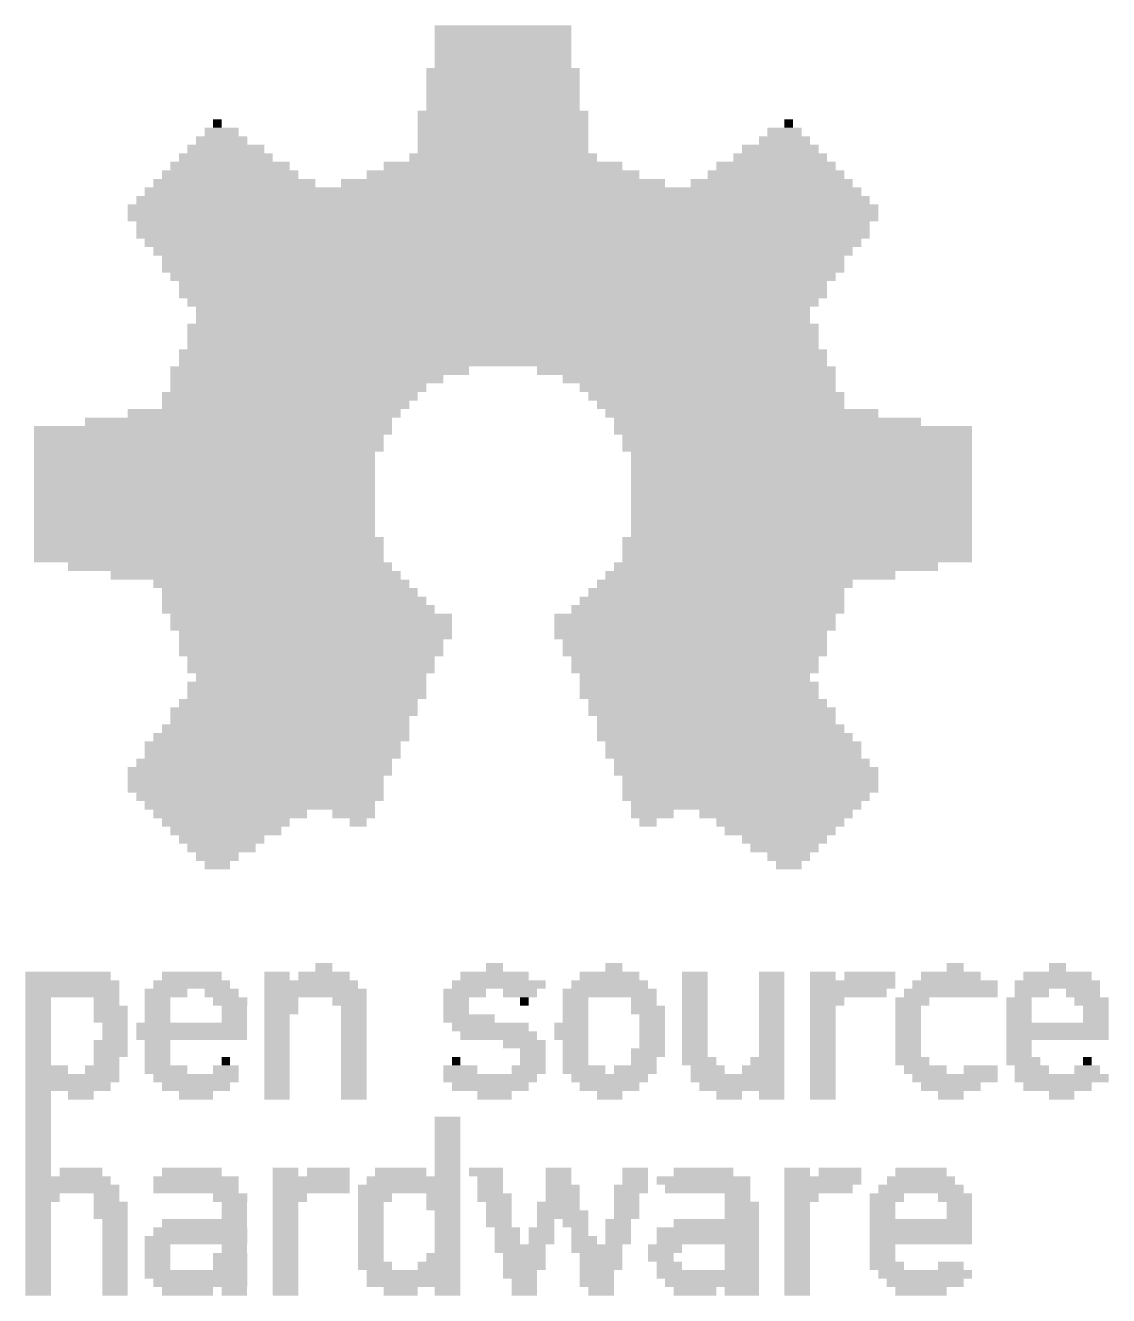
# Model space of a CAD drawing. Extents: x -7.6 to 60.9, y -11.6 to 79.4.
# Drawn here: x 6.12 to 13.22, y 36.02 to 44.35 of the extents above; entities that cross this region are included whole.
import ezdxf

# ---------------------------------------------------------------- set-up
doc = ezdxf.new("R2010")
doc.units = 0
doc.layers.add('21', color=253, linetype='CONTINUOUS')

# ---------------------------------------------------------------- blocks, each defined once
blk = doc.blocks.new('RECT')
blk.add_solid([(-0.5, -0.5), (0.5, -0.5), (-0.5, 0.5), (0.5, 0.5)])

msp = doc.modelspace()

# ---------------------------------------------------------------- block references
at = {"layer": '21', "yscale": 0.0559}
for p, xscale in [((9.2495, 44.3215), 0.8941), ((9.2495, 44.2656), 0.8941), ((9.2495, 44.2097), 0.8941), ((9.2495, 44.1539), 0.8941), ((9.2495, 44.0421), 1.0058), ((9.2495, 44.098), 0.8941), ((9.2495, 43.9862), 1.0058), ((9.2495, 43.9303), 1.0058), ((9.2495, 43.8745), 1.0058), ((9.2495, 43.8186), 1.0058), ((7.3776, 43.7068), 0.0559), ((9.2495, 43.7627), 1.1176), ((9.2495, 43.7068), 1.1176), ((11.1215, 43.7068), 0.0559), ((7.4055, 43.6509), 0.2235), ((9.2495, 43.6509), 1.1176), ((11.0936, 43.6509), 0.2235), ((7.4334, 43.5392), 0.5029), ((7.4055, 43.5951), 0.3353), ((9.2495, 43.5951), 1.1176), ((9.2495, 43.5392), 1.1176), ((11.0656, 43.5392), 0.5029), ((11.0936, 43.5951), 0.3353), ((7.4334, 43.4833), 0.6147), ((9.2495, 43.4833), 1.2294), ((11.0656, 43.4833), 0.6147), ((7.4614, 43.3715), 0.8941), ((7.4614, 43.4274), 0.7823), ((9.2495, 43.3715), 1.7882), ((9.2495, 43.4274), 1.5646), ((11.0377, 43.3715), 0.8941), ((11.0377, 43.4274), 0.7823), ((7.4893, 43.3157), 1.0617), ((9.2495, 43.3157), 2.1234), ((11.0098, 43.3157), 1.0617), ((9.2495, 43.2039), 4.8057), ((9.2495, 43.2598), 4.6939), ((9.2495, 43.148), 4.9174), ((9.2495, 43.0921), 4.9174), ((9.2495, 43.0363), 4.8057), ((9.2495, 42.9804), 4.8057), ((9.2495, 42.9245), 4.6939), ((9.2495, 42.8686), 4.5822), ((9.2495, 42.8127), 4.4704), ((9.2495, 42.7569), 4.4704), ((9.2495, 42.701), 4.3586), ((9.2495, 42.6451), 4.2469), ((9.2495, 42.5892), 4.2469), ((9.2495, 42.5333), 4.1351), ((9.2495, 42.4775), 4.0234), ((9.2495, 42.3657), 4.1351), ((9.2495, 42.4216), 4.0234), ((9.2495, 42.3098), 4.1351), ((9.2495, 42.1981), 4.2469), ((9.2495, 42.2539), 4.1351), ((9.2495, 42.1422), 4.2469), ((8.0481, 42.0863), 1.9558), ((7.9643, 42.0304), 1.7882), ((10.451, 42.0863), 1.9558), ((10.5348, 42.0304), 1.7882), ((7.9084, 41.9745), 1.6764), ((10.5907, 41.9745), 1.6764), ((7.8525, 41.9186), 1.6764), ((7.8246, 41.8628), 1.6205), ((10.6465, 41.9186), 1.6764), ((10.6745, 41.8628), 1.6205), ((7.6849, 41.8069), 1.7882), ((10.8142, 41.8069), 1.7882), ((7.3496, 41.6951), 2.347), ((7.5173, 41.751), 2.0117), ((10.9818, 41.751), 2.0117), ((11.1495, 41.6951), 2.347), ((7.3217, 41.6393), 2.2911), ((11.1774, 41.6393), 2.2911), ((7.3217, 41.5834), 2.2911), ((7.2937, 41.5275), 2.2352), ((11.1774, 41.5834), 2.2911), ((11.2053, 41.5275), 2.2352), ((7.2937, 41.4716), 2.2352), ((11.2053, 41.4716), 2.2352), ((7.2937, 41.4157), 2.2352), ((7.2937, 41.3599), 2.2352), ((11.2053, 41.4157), 2.2352), ((11.2053, 41.3599), 2.2352), ((7.2937, 41.304), 2.2352), ((11.2053, 41.304), 2.2352), ((7.2937, 41.2481), 2.2352), ((7.2937, 41.1922), 2.2352), ((11.2053, 41.2481), 2.2352), ((11.2053, 41.1922), 2.2352), ((7.2937, 41.1363), 2.2352), ((11.2053, 41.1363), 2.2352), ((7.2937, 41.0804), 2.2352), ((7.2937, 41.0246), 2.2352), ((11.2053, 41.0804), 2.2352), ((11.2053, 41.0246), 2.2352), ((7.3217, 40.9687), 2.2911), ((11.1774, 40.9687), 2.2911), ((7.3217, 40.9128), 2.2911), ((7.3217, 40.8569), 2.2911), ((11.1774, 40.9128), 2.2911), ((11.1774, 40.8569), 2.2911), ((7.4614, 40.8011), 2.1234), ((11.0377, 40.8011), 2.1234), ((7.629, 40.7452), 1.8999), ((7.7967, 40.6893), 1.6764), ((10.7024, 40.6893), 1.6764), ((10.8701, 40.7452), 1.8999), ((7.8525, 40.6334), 1.6764), ((10.6465, 40.6334), 1.6764), ((7.8805, 40.5775), 1.7323), ((7.9084, 40.5217), 1.7882), ((10.5907, 40.5217), 1.7882), ((10.6186, 40.5775), 1.7323), ((7.9922, 40.4658), 1.844), ((10.5068, 40.4658), 1.844), ((7.9922, 40.4099), 1.844), ((8.0202, 40.354), 1.7882), ((10.5068, 40.4099), 1.844), ((10.4789, 40.354), 1.7882), ((7.9922, 40.2981), 1.7323), ((10.5068, 40.2981), 1.7323), ((7.9922, 40.2422), 1.7323), ((10.5068, 40.2422), 1.7323), ((7.9922, 40.1864), 1.6205), ((7.9922, 40.1305), 1.6205), ((10.5068, 40.1864), 1.6205), ((10.5068, 40.1305), 1.6205), ((7.9922, 40.0746), 1.5088), ((10.5068, 40.0746), 1.5088), ((7.9643, 40.0187), 1.5646), ((7.9643, 39.9629), 1.5646), ((10.5348, 40.0187), 1.5646), ((10.5348, 39.9629), 1.5646), ((7.9084, 39.907), 1.5646), ((10.5907, 39.907), 1.5646), ((7.8805, 39.8511), 1.6205), ((7.8525, 39.7952), 1.5646), ((10.6186, 39.8511), 1.6205), ((10.6465, 39.7952), 1.5646), ((7.8246, 39.7393), 1.6205), ((10.6745, 39.7393), 1.6205), ((7.7408, 39.6276), 1.6764), ((7.7967, 39.6835), 1.6764), ((10.7024, 39.6835), 1.6764), ((10.7583, 39.6276), 1.6764), ((7.7408, 39.5717), 1.6764), ((10.7583, 39.5717), 1.6764), ((7.657, 39.4599), 1.7323), ((7.6849, 39.5158), 1.6764), ((10.8142, 39.5158), 1.6764), ((10.8421, 39.4599), 1.7323), ((7.629, 39.4041), 1.6764), ((10.8701, 39.4041), 1.6764), ((7.629, 39.3482), 1.6764), ((7.657, 39.2923), 1.6205), ((10.8701, 39.3482), 1.6764), ((10.8421, 39.2923), 1.6205), ((7.657, 39.2364), 1.5088), ((10.8421, 39.2364), 1.5088), ((7.4614, 39.1805), 1.0058), ((7.4334, 39.1247), 0.8382), ((8.2716, 39.1805), 0.2794), ((8.2996, 39.1247), 0.1118), ((10.2274, 39.1805), 0.2794), ((10.1995, 39.1247), 0.1118), ((11.0377, 39.1805), 1.0058), ((11.0656, 39.1247), 0.8382), ((7.4334, 39.0688), 0.7264), ((11.0656, 39.0688), 0.7264), ((7.4055, 39.0129), 0.5588), ((7.4055, 38.957), 0.447), ((11.0936, 39.0129), 0.5588), ((11.0936, 38.957), 0.447), ((7.3776, 38.9011), 0.2794), ((11.1215, 38.9011), 0.2794), ((7.3776, 38.8453), 0.1676), ((11.1215, 38.8453), 0.1676), ((6.3997, 38.1188), 0.5588), ((7.2099, 38.1188), 0.3912), ((7.7687, 38.1188), 0.1676), ((8.0761, 38.1188), 0.3353), ((8.0761, 38.1747), 0.1118), ((9.1937, 38.1188), 0.447), ((9.1937, 38.1747), 0.1118), ((9.948, 38.1188), 0.3912), ((9.976, 38.1747), 0.1118), ((10.5068, 38.1188), 0.1676), ((11.0098, 38.1188), 0.1676), ((11.345, 38.1188), 0.1676), ((11.6524, 38.1188), 0.3353), ((12.1832, 38.1188), 0.3912), ((12.2112, 38.1747), 0.1118), ((12.8817, 38.1188), 0.447), ((12.8817, 38.1747), 0.1118), ((6.4276, 38.0629), 0.6147), ((7.2099, 38.0629), 0.5029), ((7.9922, 38.0629), 0.6147), ((9.2216, 38.0629), 0.6147), ((9.948, 38.0629), 0.5029), ((10.5068, 38.0629), 0.1676), ((11.0098, 38.0629), 0.1676), ((11.5406, 38.0629), 0.5588), ((12.2112, 38.0629), 0.5588), ((12.8817, 38.0629), 0.5588), ((6.4276, 38.007), 0.6147), ((6.2041, 37.9512), 0.1676), ((6.6511, 37.9512), 0.1676), ((7.0423, 38.007), 0.2794), ((6.9864, 37.9512), 0.1676), ((7.4055, 38.007), 0.2235), ((7.4614, 37.9512), 0.2235), ((8.0202, 38.007), 0.6706), ((7.7967, 37.9512), 0.2235), ((8.2437, 37.9512), 0.2235), ((8.9981, 38.007), 0.2794), ((8.9422, 37.9512), 0.1676), ((9.3613, 38.007), 0.2235), ((9.3892, 37.9512), 0.0559), ((9.948, 38.007), 0.6147), ((9.7245, 37.9512), 0.1676), ((10.1716, 37.9512), 0.1676), ((10.5068, 38.007), 0.1676), ((10.5068, 37.9512), 0.1676), ((11.0098, 38.007), 0.1676), ((11.0098, 37.9512), 0.1676), ((11.373, 37.9512), 0.2235), ((11.5127, 38.007), 0.5029), ((11.9318, 37.9512), 0.2235), ((12.1832, 38.007), 0.6147), ((12.6303, 37.9512), 0.1676), ((12.7141, 38.007), 0.2235), ((13.0494, 38.007), 0.2235), ((13.1053, 37.9512), 0.2235), ((6.2041, 37.8953), 0.1676), ((6.6791, 37.8953), 0.2235), ((6.9864, 37.8953), 0.1676), ((7.4893, 37.8953), 0.1676), ((7.7967, 37.8953), 0.2235), ((8.2716, 37.8953), 0.1676), ((8.9422, 37.8953), 0.1676), ((9.7245, 37.8953), 0.1676), ((10.1995, 37.8953), 0.2235), ((10.5068, 37.8953), 0.1676), ((11.0098, 37.8953), 0.1676), ((11.345, 37.8953), 0.1676), ((11.9038, 37.8953), 0.1676), ((12.6303, 37.8953), 0.1676), ((13.1332, 37.8953), 0.1676), ((6.2041, 37.8394), 0.1676), ((6.2041, 37.7835), 0.1676), ((6.6791, 37.8394), 0.2235), ((6.707, 37.7835), 0.1676), ((7.2099, 37.7835), 0.7264), ((6.9864, 37.8394), 0.1676), ((7.4893, 37.8394), 0.1676), ((7.7687, 37.8394), 0.1676), ((7.7687, 37.7835), 0.1676), ((8.2716, 37.8394), 0.1676), ((8.2716, 37.7835), 0.1676), ((9.026, 37.8394), 0.3353), ((9.1657, 37.7835), 0.5029), ((9.6966, 37.7835), 0.2235), ((9.7245, 37.8394), 0.1676), ((10.2274, 37.8394), 0.1676), ((10.2274, 37.7835), 0.1676), ((10.5068, 37.8394), 0.1676), ((10.5068, 37.7835), 0.1676), ((11.0098, 37.8394), 0.1676), ((11.0098, 37.7835), 0.1676), ((11.345, 37.8394), 0.1676), ((11.345, 37.7835), 0.1676), ((11.9038, 37.8394), 0.1676), ((11.9038, 37.7835), 0.1676), ((12.8817, 37.7835), 0.6706), ((12.6303, 37.8394), 0.1676), ((13.1332, 37.8394), 0.1676), ((6.2041, 37.7277), 0.1676), ((6.707, 37.7277), 0.1676), ((7.2099, 37.7277), 0.7264), ((7.7687, 37.7277), 0.1676), ((8.2716, 37.7277), 0.1676), ((9.2216, 37.7277), 0.5029), ((9.6966, 37.7277), 0.2235), ((10.2274, 37.7277), 0.1676), ((10.5068, 37.7277), 0.1676), ((11.0098, 37.7277), 0.1676), ((11.345, 37.7277), 0.1676), ((11.9038, 37.7277), 0.1676), ((12.8817, 37.7277), 0.6706), ((6.2041, 37.6718), 0.1676), ((6.2041, 37.6159), 0.1676), ((6.6791, 37.6718), 0.2235), ((6.6791, 37.6159), 0.2235), ((6.9864, 37.6718), 0.1676), ((6.9864, 37.6159), 0.1676), ((7.7687, 37.6718), 0.1676), ((7.7687, 37.6159), 0.1676), ((8.2716, 37.6718), 0.1676), ((8.2716, 37.6159), 0.1676), ((9.3892, 37.6718), 0.2794), ((9.4451, 37.6159), 0.1676), ((9.7245, 37.6718), 0.1676), ((9.7245, 37.6159), 0.1676), ((10.1995, 37.6159), 0.2235), ((10.2274, 37.6718), 0.1676), ((10.5068, 37.6718), 0.1676), ((10.5068, 37.6159), 0.1676), ((11.0098, 37.6718), 0.1676), ((11.0098, 37.6159), 0.1676), ((11.345, 37.6718), 0.1676), ((11.345, 37.6159), 0.1676), ((11.9038, 37.6718), 0.1676), ((11.9038, 37.6159), 0.1676), ((12.6303, 37.6718), 0.1676), ((12.6303, 37.6159), 0.1676), ((6.2041, 37.56), 0.1676), ((6.6511, 37.56), 0.1676), ((6.9864, 37.56), 0.1676), ((7.4334, 37.56), 0.0559), ((7.7687, 37.56), 0.1676), ((8.2716, 37.56), 0.1676), ((8.9422, 37.56), 0.0559), ((9.4451, 37.56), 0.1676), ((9.7245, 37.56), 0.1676), ((10.1716, 37.56), 0.1676), ((10.5348, 37.56), 0.2235), ((10.9818, 37.56), 0.2235), ((11.345, 37.56), 0.1676), ((11.9318, 37.56), 0.2235), ((12.6582, 37.56), 0.2235), ((13.0773, 37.56), 0.0559), ((6.26, 37.5041), 0.2794), ((6.4276, 37.4483), 0.6147), ((6.6232, 37.5041), 0.2235), ((7.0423, 37.5041), 0.2794), ((7.2379, 37.4483), 0.5588), ((7.4334, 37.5041), 0.1676), ((7.7687, 37.5041), 0.1676), ((7.7687, 37.4483), 0.1676), ((8.2716, 37.5041), 0.1676), ((8.2716, 37.4483), 0.1676), ((8.9701, 37.5041), 0.2235), ((9.1657, 37.4483), 0.6147), ((9.4172, 37.5041), 0.2235), ((9.7804, 37.5041), 0.2794), ((9.948, 37.4483), 0.5029), ((10.1157, 37.5041), 0.2794), ((10.7862, 37.4483), 0.6147), ((10.5907, 37.5041), 0.2235), ((10.9539, 37.5041), 0.2794), ((11.345, 37.5041), 0.1676), ((11.345, 37.4483), 0.1676), ((12.0156, 37.5041), 0.2794), ((12.2112, 37.4483), 0.5588), ((12.3788, 37.5041), 0.2235), ((12.7141, 37.5041), 0.2235), ((12.9097, 37.4483), 0.6147), ((13.0773, 37.5041), 0.1676), ((6.3997, 37.3924), 0.5588), ((7.2379, 37.3924), 0.447), ((7.7687, 37.3924), 0.1676), ((8.2716, 37.3924), 0.1676), ((9.1657, 37.3924), 0.5029), ((9.948, 37.3924), 0.3912), ((10.8142, 37.3924), 0.5588), ((11.345, 37.3924), 0.1676), ((12.1832, 37.3924), 0.3912), ((12.8817, 37.3924), 0.447), ((6.2041, 37.3365), 0.1676), ((6.2041, 37.2806), 0.1676), ((6.4835, 37.3365), 0.1676), ((7.2379, 37.3365), 0.2235), ((7.7687, 37.3365), 0.1676), ((8.2716, 37.3365), 0.1676), ((9.1937, 37.3365), 0.2235), ((9.948, 37.3365), 0.1676), ((10.7304, 37.3365), 0.1676), ((11.0098, 37.3365), 0.1676), ((11.345, 37.3365), 0.1676), ((12.1832, 37.3365), 0.1676), ((12.9097, 37.3365), 0.1676), ((6.2041, 37.2247), 0.1676), ((6.2041, 37.1688), 0.1676), ((6.2041, 37.113), 0.1676), ((8.8863, 37.1688), 0.1676), ((8.8863, 37.113), 0.1676), ((6.2041, 37.0571), 0.1676), ((8.8863, 37.0571), 0.1676), ((6.2041, 37.0012), 0.1676), ((6.2041, 36.9453), 0.1676), ((8.8863, 37.0012), 0.1676), ((8.8863, 36.9453), 0.1676), ((6.2041, 36.8895), 0.1676), ((8.8863, 36.8895), 0.1676), ((6.2041, 36.8336), 0.1676), ((6.3997, 36.7777), 0.5588), ((6.4835, 36.8336), 0.2794), ((7.2379, 36.7777), 0.5588), ((7.2099, 36.8336), 0.3912), ((7.8246, 36.8336), 0.1676), ((7.9922, 36.7777), 0.5029), ((8.104, 36.8336), 0.2794), ((8.6628, 36.7777), 0.6147), ((8.579, 36.8336), 0.3353), ((8.8863, 36.8336), 0.1676), ((9.1378, 36.8336), 0.2235), ((9.1657, 36.7777), 0.1676), ((9.6128, 36.8336), 0.1676), ((9.6128, 36.7777), 0.1676), ((10.1157, 36.8336), 0.1676), ((10.1157, 36.7777), 0.1676), ((10.5627, 36.7777), 0.6147), ((10.5627, 36.8336), 0.3912), ((11.1774, 36.8336), 0.1676), ((11.345, 36.7777), 0.5029), ((11.4568, 36.8336), 0.2794), ((11.9877, 36.7777), 0.447), ((11.9877, 36.8336), 0.3353), ((6.4276, 36.7218), 0.6147), ((7.2379, 36.7218), 0.5588), ((7.9922, 36.7218), 0.5029), ((8.6349, 36.7218), 0.6706), ((9.1657, 36.7218), 0.1676), ((9.6407, 36.7218), 0.2235), ((10.0877, 36.7218), 0.2235), ((10.5907, 36.7218), 0.5588), ((11.3171, 36.7218), 0.447), ((11.9877, 36.7218), 0.5588), ((6.232, 36.6659), 0.2235), ((6.2041, 36.6101), 0.1676), ((6.6511, 36.6659), 0.1676), ((6.6791, 36.6101), 0.2235), ((7.4614, 36.6659), 0.2235), ((7.4893, 36.6101), 0.1676), ((7.8525, 36.6659), 0.2235), ((7.8246, 36.6101), 0.1676), ((8.4113, 36.6659), 0.2235), ((8.3834, 36.6101), 0.1676), ((8.8584, 36.6659), 0.2235), ((8.8584, 36.6101), 0.2235), ((9.1937, 36.6659), 0.2235), ((9.2216, 36.6101), 0.1676), ((9.6128, 36.6101), 0.2794), ((9.6407, 36.6659), 0.2235), ((10.0598, 36.6659), 0.1676), ((10.0598, 36.6101), 0.1676), ((10.7862, 36.6659), 0.1676), ((10.8142, 36.6101), 0.2235), ((11.2053, 36.6659), 0.2235), ((11.1774, 36.6101), 0.1676), ((11.7641, 36.6659), 0.2235), ((11.7362, 36.6101), 0.1676), ((12.2112, 36.6659), 0.2235), ((12.2391, 36.6101), 0.1676), ((6.2041, 36.5542), 0.1676), ((6.6791, 36.5542), 0.2235), ((7.4893, 36.5542), 0.1676), ((7.8246, 36.5542), 0.1676), ((8.3834, 36.5542), 0.1676), ((8.8863, 36.5542), 0.1676), ((9.2216, 36.5542), 0.1676), ((9.6407, 36.5542), 0.3353), ((10.0598, 36.5542), 0.1676), ((10.8142, 36.5542), 0.2235), ((11.1774, 36.5542), 0.1676), ((11.7362, 36.5542), 0.1676), ((12.2391, 36.5542), 0.1676), ((6.2041, 36.4983), 0.1676), ((6.2041, 36.4424), 0.1676), ((6.707, 36.4983), 0.1676), ((6.707, 36.4424), 0.1676), ((7.2658, 36.4424), 0.6147), ((7.2937, 36.4983), 0.5588), ((7.8246, 36.4983), 0.1676), ((7.8246, 36.4424), 0.1676), ((8.3834, 36.4983), 0.1676), ((8.3834, 36.4424), 0.1676), ((8.8863, 36.4983), 0.1676), ((8.8863, 36.4424), 0.1676), ((9.2216, 36.4983), 0.1676), ((9.2775, 36.4424), 0.1676), ((9.501, 36.4424), 0.1676), ((9.5289, 36.4983), 0.1118), ((9.7245, 36.4983), 0.1676), ((9.7525, 36.4424), 0.1118), ((10.0039, 36.4983), 0.1676), ((10.0039, 36.4424), 0.1676), ((10.5907, 36.4424), 0.6706), ((10.6465, 36.4983), 0.5588), ((11.1774, 36.4983), 0.1676), ((11.1774, 36.4424), 0.1676), ((11.9877, 36.4983), 0.6706), ((11.9877, 36.4424), 0.6706), ((6.2041, 36.3865), 0.1676), ((6.707, 36.3865), 0.1676), ((7.2379, 36.3865), 0.6706), ((7.8246, 36.3865), 0.1676), ((8.3834, 36.3865), 0.1676), ((8.8863, 36.3865), 0.1676), ((9.2775, 36.3865), 0.1676), ((9.501, 36.3865), 0.1676), ((9.7804, 36.3865), 0.1676), ((10.0039, 36.3865), 0.1676), ((10.5907, 36.3865), 0.6706), ((11.1774, 36.3865), 0.1676), ((11.9877, 36.3865), 0.6706), ((6.2041, 36.3306), 0.1676), ((6.2041, 36.2748), 0.1676), ((6.707, 36.3306), 0.1676), ((6.707, 36.2748), 0.1676), ((6.9864, 36.3306), 0.1676), ((6.9864, 36.2748), 0.1676), ((7.4614, 36.2748), 0.2235), ((7.4893, 36.3306), 0.1676), ((7.8246, 36.3306), 0.1676), ((7.8246, 36.2748), 0.1676), ((8.3834, 36.3306), 0.1676), ((8.3834, 36.2748), 0.1676), ((8.8584, 36.2748), 0.2235), ((8.8863, 36.3306), 0.1676), ((9.3613, 36.3306), 0.3353), ((9.3892, 36.2748), 0.2794), ((9.8642, 36.3306), 0.3353), ((9.8922, 36.2748), 0.2794), ((10.3113, 36.3306), 0.2235), ((10.2833, 36.2748), 0.1676), ((10.8142, 36.3306), 0.2235), ((10.8142, 36.2748), 0.2235), ((11.1774, 36.3306), 0.1676), ((11.1774, 36.2748), 0.1676), ((11.7362, 36.3306), 0.1676), ((11.7362, 36.2748), 0.1676), ((6.2041, 36.2189), 0.1676), ((6.707, 36.2189), 0.1676), ((6.9864, 36.2189), 0.1676), ((7.4614, 36.2189), 0.2235), ((7.8246, 36.2189), 0.1676), ((8.4113, 36.2189), 0.2235), ((8.8304, 36.2189), 0.2794), ((9.3892, 36.2189), 0.2794), ((9.8922, 36.2189), 0.2794), ((10.3392, 36.2189), 0.1676), ((10.8142, 36.2189), 0.2235), ((11.1774, 36.2189), 0.1676), ((11.7641, 36.2189), 0.2235), ((12.1832, 36.2189), 0.1676), ((6.2041, 36.163), 0.1676), ((6.707, 36.163), 0.1676), ((7.2379, 36.163), 0.6706), ((7.8246, 36.163), 0.1676), ((8.6628, 36.163), 0.6147), ((9.3613, 36.163), 0.2235), ((9.8642, 36.163), 0.2235), ((10.5907, 36.163), 0.6706), ((11.1774, 36.163), 0.1676), ((12.0156, 36.163), 0.6147), ((6.2041, 36.1071), 0.1676), ((6.2041, 36.0513), 0.1676), ((6.707, 36.1071), 0.1676), ((6.707, 36.0513), 0.1676), ((7.2658, 36.1071), 0.6147), ((7.182, 36.0513), 0.3353), ((7.4893, 36.0513), 0.1676), ((7.8246, 36.1071), 0.1676), ((7.8246, 36.0513), 0.1676), ((8.6628, 36.1071), 0.6147), ((8.579, 36.0513), 0.2235), ((8.8863, 36.0513), 0.1676), ((9.3892, 36.1071), 0.1676), ((9.3892, 36.0513), 0.1676), ((9.8642, 36.1071), 0.2235), ((9.8922, 36.0513), 0.1676), ((10.6186, 36.1071), 0.6147), ((10.5068, 36.0513), 0.2794), ((10.8142, 36.0513), 0.2235), ((11.1774, 36.1071), 0.1676), ((11.1774, 36.0513), 0.1676), ((12.0156, 36.1071), 0.5029), ((11.9877, 36.0513), 0.3353)]:
    msp.add_blockref('RECT', p, dxfattribs=dict(at, xscale=xscale))

doc.saveas('drawing.dxf')
